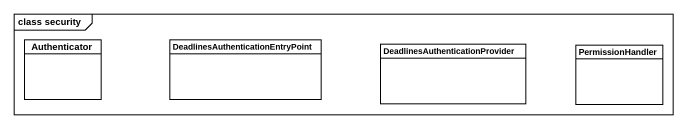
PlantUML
@startuml
mainframe class security
hide circle
hide empty members
class Authenticator
class "DeadlinesAuthenticationEntryPoint" as DeadlinesAuthenticationEntry
class "DeadlinesAuthenticationProvider" as DeadlinesAuthenticationProvi
class PermissionHandler
@enduml
